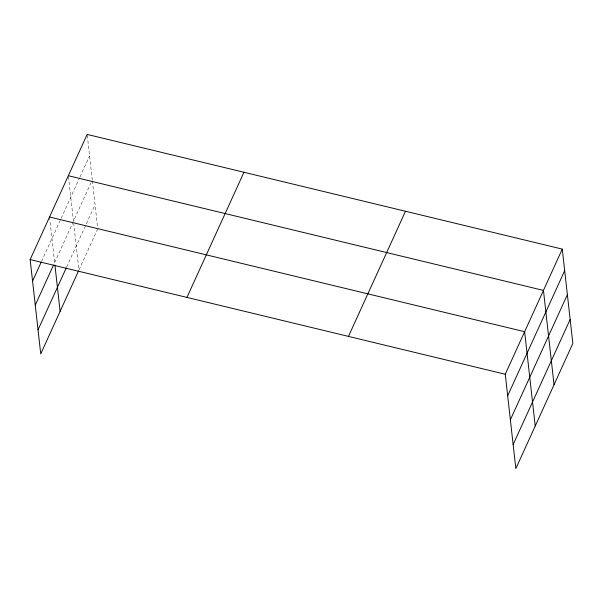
<?xml version="1.0" encoding="UTF-8"?>
<svg xmlns="http://www.w3.org/2000/svg" width="603" height="603" viewBox="0 0 603 603"><rect width="100%" height="100%" fill="white"/><g stroke="black" fill="none" stroke-linecap="round" stroke-linejoin="round"><path stroke-width="0.45" stroke-dasharray="3.02 2.26" d="M41.486 261.521L60.782 219.16M61.167 218.316L79.596 177.862M79.98 177.018L89.583 155.951M54.647 262.569L73.076 222.115M91.121 182.498L73.46 221.271L68.35 175.714M66.639 267.091L95.055 204.726M97.746 228.748L78.933 270.046L73.77 224.022M87.269 135.351L92.274 179.973M92.38 180.892L97.641 227.828M49.536 217.012L54.85 264.4"/><path stroke-width="0.9" d="M78.548 270.89L40.733 353.893L30.15 259.561L87.164 134.416L562.267 249.107L572.85 343.439L515.836 468.584L505.254 374.252L562.267 249.107M32.562 281.096L41.094 262.373M35.26 305.118L53.486 265.124M38.034 329.871L66.255 267.936M186.938 297.407L243.951 172.262M348.466 336.406L405.487 211.254M507.666 395.787L564.687 270.641M510.364 419.809L567.378 294.663M513.138 444.562L570.152 319.417M68.35 175.714L543.454 290.405L554.036 384.737M49.536 217.012L524.64 331.703L535.223 426.035M30.15 259.561L505.254 374.252M54.956 265.32L60.119 311.344"/></g></svg>
